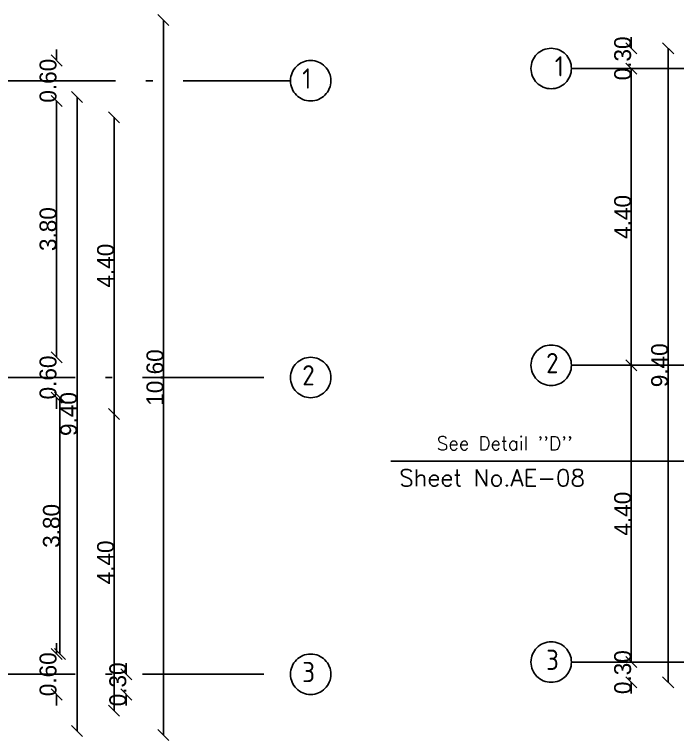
# Model space of a CAD drawing. Extents: x 151242 to 151523, y 158752 to 159354.
# Drawn here: x 151369.91 to 151379.74, y 159048.94 to 159059.7 of the extents above; entities that cross this region are included whole.
import ezdxf

# ---------------------------------------------------------------- set-up
doc = ezdxf.new("R2010")
doc.units = 0
doc.header["$LTSCALE"] = 3
doc.header["$MEASUREMENT"] = 0
doc.header["$PDMODE"] = 2
doc.header["$PDSIZE"] = 0.03
doc.linetypes.add('ACAD_ISO10W100', pattern=[18, 12, -3, 0, -3])
doc.layers.get('0').update_dxf_attribs({"linetype": 'CONTINUOUS'})
doc.layers.get('DEFPOINTS').update_dxf_attribs({"linetype": 'CONTINUOUS'})
doc.layers.add('axis', color=8, linetype='ACAD_ISO10W100')
doc.styles.add('ISO8', font='iso8')
doc.styles.add('ROMANS', font='romans.shx')
doc.dimstyles.new('mais 1-100 plan', dxfattribs={"dimtxt": 0.25, "dimasz": 0.1635, "dimexe": 0.18, "dimexo": 0.0625, "dimgap": 0, "dimtad": 1, "dimzin": 0, "dimdsep": 46, "dimtxsty": 'Standard', "dimblk": 'OBLIQUE', "dimcen": 0, "dimse1": 1, "dimse2": 1, "dimclrd": 8, "dimclrt": 4, "dimadec": 0, "dimazin": 0, "dimtfac": 1, "dimtix": 1, "dimtofl": 0, "dimtmove": 0, "dimatfit": 3, "dimldrblk": 'OBLIQUE', "dimfxl": 0.18, "dimtolj": 1, "dimtzin": 0, "dimarcsym": 0})

# ---------------------------------------------------------------- blocks, each defined once
blk = doc.blocks.new('_OBLIQUE')
at = {"color": 0, "linetype": 'ByBlock'}
blk.add_line((-0.5, -0.5), (0.5, 0.5), dxfattribs=at)
blk = doc.blocks.new('*D179')
at = {"layer": 'axis', "color": 8, "linetype": 'Continuous', "lineweight": -2, "transparency": 16777216}
for p, q in [((151370.531, 159059.018), (151370.531, 159059.181)), ((151370.531, 159058.418), (151370.531, 159058.254))]:
    blk.add_line(p, q, dxfattribs=at)
at = {"layer": 'DEFPOINTS', "color": 0, "linetype": 'Continuous', "transparency": 16777216}
for p in [(151366.648, 159059.018), (151366.648, 159058.418), (151370.531, 159058.418)]:
    blk.add_point(p, dxfattribs=at)
at = {"layer": 'axis', "color": 8, "linetype": 'Continuous', "lineweight": -2, "transparency": 16777216, "xscale": 0.1635000000000001, "yscale": 0.1635000000000001, "zscale": 0.1635000000000001}
for p, rotation in [((151370.531, 159059.018), 270), ((151370.531, 159058.418), 90)]:
    blk.add_blockref('_OBLIQUE', p, dxfattribs=dict(at, rotation=rotation))
at = {"layer": 'axis', "color": 4, "linetype": 'Continuous', "transparency": 16777216, "insert": (151370.406, 159058.718), "char_height": 0.25, "attachment_point": 5, "rotation": 90}
blk.add_mtext('\\A1;0.60', dxfattribs=at)
blk = doc.blocks.new('*D180')
at = {"layer": 'axis', "color": 8, "linetype": 'Continuous', "lineweight": -2, "transparency": 16777216}
blk.add_line((151370.531, 159058.418), (151370.531, 159054.618), dxfattribs=at)
at = {"layer": 'DEFPOINTS', "color": 0, "linetype": 'Continuous', "transparency": 16777216}
for p in [(151366.648, 159058.418), (151366.648, 159054.618), (151370.531, 159054.618)]:
    blk.add_point(p, dxfattribs=at)
at = {"layer": 'axis', "color": 8, "linetype": 'Continuous', "lineweight": -2, "transparency": 16777216, "xscale": 0.1635000000000001, "yscale": 0.1635000000000001, "zscale": 0.1635000000000001}
for p, rotation in [((151370.531, 159058.418), 90), ((151370.531, 159054.618), 270)]:
    blk.add_blockref('_OBLIQUE', p, dxfattribs=dict(at, rotation=rotation))
at = {"layer": 'axis', "color": 4, "linetype": 'Continuous', "transparency": 16777216, "insert": (151370.406, 159056.518), "char_height": 0.25, "attachment_point": 5, "rotation": 90}
blk.add_mtext('\\A1;3.80', dxfattribs=at)
blk = doc.blocks.new('*D181')
at = {"layer": 'axis', "color": 8, "linetype": 'Continuous', "lineweight": -2, "transparency": 16777216}
for p, q in [((151370.531, 159054.618), (151370.531, 159054.781)), ((151370.531, 159054.018), (151370.531, 159053.854))]:
    blk.add_line(p, q, dxfattribs=at)
at = {"layer": 'DEFPOINTS', "color": 0, "linetype": 'Continuous', "transparency": 16777216}
for p in [(151366.648, 159054.618), (151366.648, 159054.018), (151370.531, 159054.018)]:
    blk.add_point(p, dxfattribs=at)
at = {"layer": 'axis', "color": 8, "linetype": 'Continuous', "lineweight": -2, "transparency": 16777216, "xscale": 0.1635000000000001, "yscale": 0.1635000000000001, "zscale": 0.1635000000000001}
for p, rotation in [((151370.531, 159054.618), 270), ((151370.531, 159054.018), 90)]:
    blk.add_blockref('_OBLIQUE', p, dxfattribs=dict(at, rotation=rotation))
at = {"layer": 'axis', "color": 4, "linetype": 'Continuous', "transparency": 16777216, "insert": (151370.406, 159054.318), "char_height": 0.25, "attachment_point": 5, "rotation": 90}
blk.add_mtext('\\A1;0.60', dxfattribs=at)
blk = doc.blocks.new('*D182')
at = {"layer": 'axis', "color": 8, "linetype": 'Continuous', "lineweight": -2, "transparency": 16777216}
blk.add_line((151370.581, 159054.018), (151370.581, 159050.218), dxfattribs=at)
at = {"layer": 'DEFPOINTS', "color": 0, "linetype": 'Continuous', "transparency": 16777216}
for p in [(151366.648, 159054.018), (151366.698, 159050.218), (151370.581, 159050.218)]:
    blk.add_point(p, dxfattribs=at)
at = {"layer": 'axis', "color": 8, "linetype": 'Continuous', "lineweight": -2, "transparency": 16777216, "xscale": 0.1635000000000001, "yscale": 0.1635000000000001, "zscale": 0.1635000000000001}
for p, rotation in [((151370.581, 159054.018), 90), ((151370.581, 159050.218), 270)]:
    blk.add_blockref('_OBLIQUE', p, dxfattribs=dict(at, rotation=rotation))
at = {"layer": 'axis', "color": 4, "linetype": 'Continuous', "transparency": 16777216, "insert": (151370.456, 159052.118), "char_height": 0.25, "attachment_point": 5, "rotation": 90}
blk.add_mtext('\\A1;3.80', dxfattribs=at)
blk = doc.blocks.new('*D183')
at = {"layer": 'axis', "color": 8, "linetype": 'Continuous', "lineweight": -2, "transparency": 16777216}
for p, q in [((151370.531, 159050.218), (151370.531, 159050.381)), ((151370.531, 159049.618), (151370.531, 159049.454))]:
    blk.add_line(p, q, dxfattribs=at)
at = {"layer": 'DEFPOINTS', "color": 0, "linetype": 'Continuous', "transparency": 16777216}
for p in [(151366.648, 159050.218), (151366.648, 159049.618), (151370.531, 159049.618)]:
    blk.add_point(p, dxfattribs=at)
at = {"layer": 'axis', "color": 8, "linetype": 'Continuous', "lineweight": -2, "transparency": 16777216, "xscale": 0.1635000000000001, "yscale": 0.1635000000000001, "zscale": 0.1635000000000001}
for p, rotation in [((151370.531, 159050.218), 270), ((151370.531, 159049.618), 90)]:
    blk.add_blockref('_OBLIQUE', p, dxfattribs=dict(at, rotation=rotation))
at = {"layer": 'axis', "color": 4, "linetype": 'Continuous', "transparency": 16777216, "insert": (151370.406, 159049.918), "char_height": 0.25, "attachment_point": 5, "rotation": 90}
blk.add_mtext('\\A1;0.60', dxfattribs=at)
blk = doc.blocks.new('*D184')
at = {"layer": 'axis', "color": 8, "linetype": 'Continuous', "lineweight": -2, "transparency": 16777216}
blk.add_line((151370.836, 159049.076), (151370.836, 159058.476), dxfattribs=at)
at = {"layer": 'DEFPOINTS', "color": 0, "linetype": 'Continuous', "transparency": 16777216}
for p in [(151370.43, 159058.476), (151370.836, 159058.476), (151370.43, 159049.076)]:
    blk.add_point(p, dxfattribs=at)
at = {"layer": 'axis', "color": 8, "linetype": 'Continuous', "lineweight": -2, "transparency": 16777216, "xscale": 0.1635000000000001, "yscale": 0.1635000000000001, "zscale": 0.1635000000000001}
for p, rotation in [((151370.836, 159058.476), 90), ((151370.836, 159049.076), 270)]:
    blk.add_blockref('_OBLIQUE', p, dxfattribs=dict(at, rotation=rotation))
at = {"layer": 'axis', "color": 4, "linetype": 'Continuous', "transparency": 16777216, "insert": (151370.711, 159053.776), "char_height": 0.25, "attachment_point": 5, "rotation": 90}
blk.add_mtext('\\A1;9.40', dxfattribs=at)
blk = doc.blocks.new('*D194')
at = {"layer": 'axis', "color": 8, "linetype": 'Continuous', "lineweight": -2, "transparency": 16777216}
blk.add_line((151371.384, 159058.176), (151371.384, 159053.776), dxfattribs=at)
at = {"layer": 'DEFPOINTS', "color": 0, "linetype": 'Continuous', "transparency": 16777216}
for p in [(151371.705, 159058.176), (151371.384, 159053.776), (151371.705, 159053.776)]:
    blk.add_point(p, dxfattribs=at)
at = {"layer": 'axis', "color": 8, "linetype": 'Continuous', "lineweight": -2, "transparency": 16777216, "xscale": 0.1635000000000001, "yscale": 0.1635000000000001, "zscale": 0.1635000000000001}
for p, rotation in [((151371.384, 159058.176), 90), ((151371.384, 159053.776), 270)]:
    blk.add_blockref('_OBLIQUE', p, dxfattribs=dict(at, rotation=rotation))
at = {"layer": 'axis', "color": 4, "linetype": 'Continuous', "transparency": 16777216, "insert": (151371.259, 159055.976), "char_height": 0.25, "attachment_point": 5, "rotation": 90}
blk.add_mtext('\\A1;4.40', dxfattribs=at)
blk = doc.blocks.new('*D195')
at = {"layer": 'axis', "color": 8, "linetype": 'Continuous', "lineweight": -2, "transparency": 16777216}
blk.add_line((151371.384, 159053.776), (151371.384, 159049.376), dxfattribs=at)
at = {"layer": 'DEFPOINTS', "color": 0, "linetype": 'Continuous', "transparency": 16777216}
for p in [(151370.87, 159053.776), (151370.87, 159049.376), (151371.384, 159049.376)]:
    blk.add_point(p, dxfattribs=at)
at = {"layer": 'axis', "color": 8, "linetype": 'Continuous', "lineweight": -2, "transparency": 16777216, "xscale": 0.1635000000000001, "yscale": 0.1635000000000001, "zscale": 0.1635000000000001}
for p, rotation in [((151371.384, 159053.776), 90), ((151371.384, 159049.376), 270)]:
    blk.add_blockref('_OBLIQUE', p, dxfattribs=dict(at, rotation=rotation))
at = {"layer": 'axis', "color": 4, "linetype": 'Continuous', "transparency": 16777216, "insert": (151371.259, 159051.576), "char_height": 0.25, "attachment_point": 5, "rotation": 90}
blk.add_mtext('\\A1;4.40', dxfattribs=at)
blk = doc.blocks.new('*D220')
at = {"layer": 'axis', "color": 8, "linetype": 'Continuous', "lineweight": -2, "transparency": 16777216}
blk.add_line((151372.116, 159059.618), (151372.116, 159049.018), dxfattribs=at)
at = {"layer": 'DEFPOINTS', "color": 0, "linetype": 'Continuous', "transparency": 16777216}
for p in [(151367.502, 159059.618), (151367.502, 159049.018), (151372.116, 159049.018)]:
    blk.add_point(p, dxfattribs=at)
at = {"layer": 'axis', "color": 8, "linetype": 'Continuous', "lineweight": -2, "transparency": 16777216, "xscale": 0.1635000000000001, "yscale": 0.1635000000000001, "zscale": 0.1635000000000001}
for p, rotation in [((151372.116, 159059.618), 90), ((151372.116, 159049.018), 270)]:
    blk.add_blockref('_OBLIQUE', p, dxfattribs=dict(at, rotation=rotation))
at = {"layer": 'axis', "color": 4, "linetype": 'Continuous', "transparency": 16777216, "insert": (151371.991, 159054.318), "char_height": 0.25, "attachment_point": 5, "rotation": 90}
blk.add_mtext('\\A1;10.60', dxfattribs=at)
blk = doc.blocks.new('*D221')
at = {"layer": 'axis', "color": 8, "linetype": 'Continuous', "lineweight": -2, "transparency": 16777216}
for p, q in [((151371.565, 159049.918), (151371.565, 159050.081)), ((151371.565, 159049.618), (151371.565, 159049.454))]:
    blk.add_line(p, q, dxfattribs=at)
at = {"layer": 'DEFPOINTS', "color": 0, "linetype": 'Continuous', "transparency": 16777216}
for p in [(151369.538, 159049.918), (151367.502, 159049.618), (151371.565, 159049.618)]:
    blk.add_point(p, dxfattribs=at)
at = {"layer": 'axis', "color": 8, "linetype": 'Continuous', "lineweight": -2, "transparency": 16777216, "xscale": 0.1635000000000001, "yscale": 0.1635000000000001, "zscale": 0.1635000000000001}
for p, rotation in [((151371.565, 159049.918), 270), ((151371.565, 159049.618), 90)]:
    blk.add_blockref('_OBLIQUE', p, dxfattribs=dict(at, rotation=rotation))
at = {"layer": 'axis', "color": 4, "linetype": 'Continuous', "transparency": 16777216, "insert": (151371.44, 159049.768), "char_height": 0.25, "attachment_point": 5, "rotation": 90}
blk.add_mtext('\\A1;0.30', dxfattribs=at)
blk = doc.blocks.new('*D257')
at = {"layer": 'axis', "color": 8, "linetype": 'Continuous', "lineweight": -2, "transparency": 16777216}
blk.add_line((151379.597, 159049.799), (151379.597, 159059.199), dxfattribs=at)
at = {"layer": 'DEFPOINTS', "color": 0, "linetype": 'Continuous', "transparency": 16777216}
for p in [(151379.597, 159059.199), (151380.003, 159059.199), (151380.003, 159049.799)]:
    blk.add_point(p, dxfattribs=at)
at = {"layer": 'axis', "color": 8, "linetype": 'Continuous', "lineweight": -2, "transparency": 16777216, "xscale": 0.1635000000000001, "yscale": 0.1635000000000001, "zscale": 0.1635000000000001}
for p, rotation in [((151379.597, 159059.199), 90), ((151379.597, 159049.799), 270)]:
    blk.add_blockref('_OBLIQUE', p, dxfattribs=dict(at, rotation=rotation))
at = {"layer": 'axis', "color": 4, "linetype": 'Continuous', "transparency": 16777216, "insert": (151379.472, 159054.499), "char_height": 0.25, "attachment_point": 5, "rotation": 90}
blk.add_mtext('\\A1;9.40', dxfattribs=at)
blk = doc.blocks.new('*D258')
at = {"layer": 'axis', "color": 8, "linetype": 'Continuous', "lineweight": -2, "transparency": 16777216}
blk.add_line((151379.049, 159058.899), (151379.049, 159054.499), dxfattribs=at)
at = {"layer": 'DEFPOINTS', "color": 0, "linetype": 'Continuous', "transparency": 16777216}
for p in [(151378.728, 159058.899), (151378.728, 159054.499), (151379.049, 159054.499)]:
    blk.add_point(p, dxfattribs=at)
at = {"layer": 'axis', "color": 8, "linetype": 'Continuous', "lineweight": -2, "transparency": 16777216, "xscale": 0.1635000000000001, "yscale": 0.1635000000000001, "zscale": 0.1635000000000001}
for p, rotation in [((151379.049, 159058.899), 90), ((151379.049, 159054.499), 270)]:
    blk.add_blockref('_OBLIQUE', p, dxfattribs=dict(at, rotation=rotation))
at = {"layer": 'axis', "color": 4, "linetype": 'Continuous', "transparency": 16777216, "insert": (151378.924, 159056.699), "char_height": 0.25, "attachment_point": 5, "rotation": 90}
blk.add_mtext('\\A1;4.40', dxfattribs=at)
blk = doc.blocks.new('*D259')
at = {"layer": 'axis', "color": 8, "linetype": 'Continuous', "lineweight": -2, "transparency": 16777216}
blk.add_line((151379.049, 159054.499), (151379.049, 159050.099), dxfattribs=at)
at = {"layer": 'DEFPOINTS', "color": 0, "linetype": 'Continuous', "transparency": 16777216}
for p in [(151379.343, 159054.499), (151379.049, 159050.099), (151379.343, 159050.099)]:
    blk.add_point(p, dxfattribs=at)
at = {"layer": 'axis', "color": 8, "linetype": 'Continuous', "lineweight": -2, "transparency": 16777216, "xscale": 0.1635000000000001, "yscale": 0.1635000000000001, "zscale": 0.1635000000000001}
for p, rotation in [((151379.049, 159054.499), 90), ((151379.049, 159050.099), 270)]:
    blk.add_blockref('_OBLIQUE', p, dxfattribs=dict(at, rotation=rotation))
at = {"layer": 'axis', "color": 4, "linetype": 'Continuous', "transparency": 16777216, "insert": (151378.924, 159052.299), "char_height": 0.25, "attachment_point": 5, "rotation": 90}
blk.add_mtext('\\A1;4.40', dxfattribs=at)
blk = doc.blocks.new('*D260')
at = {"layer": 'axis', "color": 8, "linetype": 'Continuous', "lineweight": -2, "transparency": 16777216}
for p, q in [((151379.049, 159050.099), (151379.049, 159050.262)), ((151379.049, 159049.799), (151379.049, 159049.635))]:
    blk.add_line(p, q, dxfattribs=at)
at = {"layer": 'DEFPOINTS', "color": 0, "linetype": 'Continuous', "transparency": 16777216}
for p in [(151379.677, 159050.099), (151379.049, 159049.799), (151379.677, 159049.799)]:
    blk.add_point(p, dxfattribs=at)
at = {"layer": 'axis', "color": 8, "linetype": 'Continuous', "lineweight": -2, "transparency": 16777216, "xscale": 0.1635000000000001, "yscale": 0.1635000000000001, "zscale": 0.1635000000000001}
for p, rotation in [((151379.049, 159050.099), 270), ((151379.049, 159049.799), 90)]:
    blk.add_blockref('_OBLIQUE', p, dxfattribs=dict(at, rotation=rotation))
at = {"layer": 'axis', "color": 4, "linetype": 'Continuous', "transparency": 16777216, "insert": (151378.924, 159049.949), "char_height": 0.25, "attachment_point": 5, "rotation": 90}
blk.add_mtext('\\A1;0.30', dxfattribs=at)
blk = doc.blocks.new('*D261')
at = {"layer": 'axis', "color": 8, "linetype": 'Continuous', "lineweight": -2, "transparency": 16777216}
for p, q in [((151379.049, 159059.199), (151379.049, 159059.362)), ((151379.049, 159058.899), (151379.049, 159058.735))]:
    blk.add_line(p, q, dxfattribs=at)
at = {"layer": 'DEFPOINTS', "color": 0, "linetype": 'Continuous', "transparency": 16777216}
for p in [(151379.049, 159059.199), (151379.597, 159059.199), (151379.049, 159058.899)]:
    blk.add_point(p, dxfattribs=at)
at = {"layer": 'axis', "color": 8, "linetype": 'Continuous', "lineweight": -2, "transparency": 16777216, "xscale": 0.1635000000000001, "yscale": 0.1635000000000001, "zscale": 0.1635000000000001}
for p, rotation in [((151379.049, 159059.199), 270), ((151379.049, 159058.899), 90)]:
    blk.add_blockref('_OBLIQUE', p, dxfattribs=dict(at, rotation=rotation))
at = {"layer": 'axis', "color": 4, "linetype": 'Continuous', "transparency": 16777216, "insert": (151378.924, 159059.049), "char_height": 0.25, "attachment_point": 5, "rotation": 90}
blk.add_mtext('\\A1;0.30', dxfattribs=at)

msp = doc.modelspace()

# ---------------------------------------------------------------- linework, layer by layer
at = {"layer": 'axis', "ltscale": 0.05}
for p, q in [((151378.163, 159058.899), (151398.039, 159058.899)), ((151355.606, 159058.718), (151373.998, 159058.718)), ((151378.163, 159054.499), (151398.039, 159054.499)), ((151355.006, 159054.318), (151373.998, 159054.318)), ((151378.163, 159050.099), (151398.039, 159050.099)), ((151355.006, 159049.918), (151373.998, 159049.918))]:
    msp.add_line(p, q, dxfattribs=at)
at = {"layer": 'axis', "color": 8, "ltscale": 0.5}
msp.add_line((151375.486, 159053.075), (151380.751, 159053.075), dxfattribs=at)
at = {"layer": 'axis'}
for centre in [(151377.863, 159058.899), (151374.298, 159058.718), (151377.863, 159054.499), (151374.298, 159054.318), (151377.863, 159050.099), (151374.298, 159049.918)]:
    msp.add_circle(centre, 0.3, dxfattribs=at)

# ---------------------------------------------------------------- texts
at = {"layer": 'axis', "color": 3, "style": 'ISO8'}
for s, p in [('1', (151377.917, 159058.782)), ('1', (151374.173, 159058.601)), ('2', (151377.788, 159054.382)), ('2', (151374.173, 159054.201)), ('3', (151377.788, 159049.982)), ('3', (151374.173, 159049.801))]:
    msp.add_text(s, height=0.3, dxfattribs=at).set_placement(p)
at = {"layer": 'axis', "color": 6, "style": 'ROMANS'}
msp.add_text("See Detail ''D''", height=0.2, dxfattribs=at).set_placement((151376.167, 159053.241))
at = {"layer": 'axis', "color": 0, "linetype": 'Continuous', "style": 'ROMANS'}
msp.add_text('Sheet No.AE-08', height=0.25, dxfattribs=at).set_placement((151375.61, 159052.705))

# ---------------------------------------------------------------- dimensions: what is measured, and where the dimension line sits
at = {"layer": 'axis', "color": 2, "linetype": 'Continuous'}
for base, p1, p2, picture, middle in [((151372.116, 159049.018), (151367.502, 159059.618), (151367.502, 159049.018), '*D220', (151371.991, 159054.318)), ((151379.049, 159059.199), (151379.049, 159058.899), (151379.597, 159059.199), '*D261', (151378.924, 159059.049)), ((151379.597, 159059.199), (151380.003, 159049.799), (151380.003, 159059.199), '*D257', (151379.472, 159054.499)), ((151370.531, 159058.418), (151366.648, 159059.018), (151366.648, 159058.418), '*D179', (151370.406, 159058.718)), ((151379.049, 159054.499), (151378.728, 159058.899), (151378.728, 159054.499), '*D258', (151378.924, 159056.699)), ((151370.531, 159054.618), (151366.648, 159058.418), (151366.648, 159054.618), '*D180', (151370.406, 159056.518)), ((151370.836, 159058.476), (151370.43, 159049.076), (151370.43, 159058.476), '*D184', (151370.711, 159053.776)), ((151371.384, 159053.776), (151371.705, 159058.176), (151371.705, 159053.776), '*D194', (151371.259, 159055.976)), ((151370.531, 159054.018), (151366.648, 159054.618), (151366.648, 159054.018), '*D181', (151370.406, 159054.318)), ((151379.049, 159050.099), (151379.343, 159054.499), (151379.343, 159050.099), '*D259', (151378.924, 159052.299)), ((151370.581, 159050.218), (151366.648, 159054.018), (151366.698, 159050.218), '*D182', (151370.456, 159052.118)), ((151371.384, 159049.376), (151370.87, 159053.776), (151370.87, 159049.376), '*D195', (151371.259, 159051.576)), ((151370.531, 159049.618), (151366.648, 159050.218), (151366.648, 159049.618), '*D183', (151370.406, 159049.918)), ((151379.049, 159049.799), (151379.677, 159050.099), (151379.677, 159049.799), '*D260', (151378.924, 159049.949)), ((151371.565, 159049.618), (151369.538, 159049.918), (151367.502, 159049.618), '*D221', (151371.44, 159049.768))]:
    dim = msp.add_linear_dim(base=base, p1=p1, p2=p2, angle=90, dimstyle='mais 1-100 plan', override={"dimfxlon": 1, "dimarcsym": 1}, dxfattribs=at)
    dim.commit()
    dim.dimension.update_dxf_attribs({"geometry": picture, "text_midpoint": middle})

doc.saveas('drawing.dxf')
